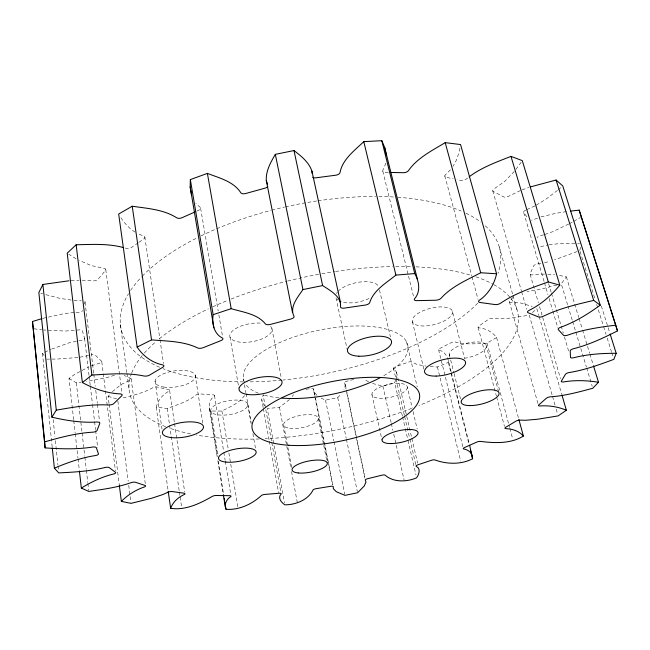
<?xml version="1.0" encoding="UTF-8"?>
<svg xmlns="http://www.w3.org/2000/svg" width="650" height="650" viewBox="0 0 650 650"><rect width="100%" height="100%" fill="white"/><g stroke="black" fill="none" stroke-linecap="round" stroke-linejoin="round"><path stroke-width="0.49" stroke-dasharray="3.25 2.44" d="M217.189 456.674L209.276 407.753C208.78 403.284 210.576 398.799 214.224 396.11A2.901 1.105 -9.4 0 0 212.859 394.818L200.168 393.949A2.925 1.113 -9.1 0 0 196.194 394.891C187.817 401.741 177.117 404.771 167.139 408.501L156.195 407.111C157.926 400.254 162.768 394.404 169.016 391.137A2.998 1.162 -8.5 0 0 168.537 389.553L157.316 387.067A3.031 1.178 -8.2 0 0 153.067 387.619C143.268 393.144 132.145 395.639 121.322 398.32M263.185 407.591L261.755 399.669L261.885 397.938L263.161 395.33A2.836 1.064 -10.3 0 0 263.096 394.777L271.635 441.659M353.746 379.446L346.978 381.176A2.811 1.048 -12 0 0 344.63 382.809L345.386 385.084L343.923 389.789M396.142 378.958C397.215 375.399 397.312 370.736 393.591 368.672A2.836 1.064 -13 0 1 395.208 366.949L407.948 362.261A2.852 1.073 -13.3 0 1 411.678 362.017L417.202 364.544L426.197 366.096M459.907 148.192L459.257 151.824L456.332 160.257L453.082 166.262M385.921 163.142L382.923 170.138A3.981 2.072 -14.8 0 0 385.418 172.339L388.399 172.404M579.776 250.461L580.702 246.911M84.492 303.997L85.028 302.152A3.64 1.657 -5.9 0 0 84.89 301.299M402.358 415.935L394.656 382.541L395.769 379.852M292.281 396.5L293.467 394.672M521.202 162.207L514.93 170.666M559.561 275.446L566.386 276.916L561.259 283.806L567.686 305.086M514.312 171.397L504.798 181.358L494.179 188.784A3.778 1.812 -17.2 0 0 493.472 191.579L503.563 196.836A3.737 1.763 -17.4 0 0 508.495 196.3L521.202 190.198M109.013 403.341L108.128 396.338L109.858 394.331M321.124 398.084L325.52 400.148L337.724 397.654L341.023 394.014M513.142 297.261L509.746 300.934A3.112 1.235 -15.8 0 0 510.892 302.412L520.479 302.957L532.285 306.434M450.474 169.812L445.51 174.72A3.9 1.958 -16.4 0 0 446.363 177.352L453.148 178.791M112.312 391.666L121.274 384.451L129.984 380.161A3.12 1.243 -7.6 0 0 130.504 378.349L124.191 375.448M557.497 190.409L545.659 199.396L535.73 205.465M558.253 189.768L561.267 187.216M289.486 399.555L279.492 407.298L267.272 408.59L284.481 502.84M532.317 312.585L536.933 308.783L538.891 315.543M467.667 177.986L466.18 179.14A3.867 1.917 -16.7 0 1 460.899 180.432L457.023 179.611M73.645 419.656L69.006 378.406L74.815 374.343L88.969 366.771M138.141 242.864L131.544 247.431A3.876 1.926 -6.8 0 1 126.165 248.3L124.361 247.812M138.962 242.287L143.91 238.867A3.9 1.966 -7.1 0 0 143.739 236.088L137.321 233.488M451.1 371.727C448.866 364.138 448.679 352.373 439.059 350.171A2.901 1.097 -14 0 1 439.839 348.441L451.238 342.656A2.925 1.113 -14.2 0 1 455.244 341.973C465.53 345.02 476.474 343.606 487.021 343.135L496.592 337.569C492.497 331.923 485.867 328.396 478.936 327.844A2.99 1.154 -14.9 0 1 478.798 326.194L488.223 319.499A3.022 1.178 -15.1 0 1 492.351 318.346C504.717 319.702 517.091 317.119 529.246 315.128L552.297 395.549M573.82 221.309L580.491 217.449M534.926 205.904L526.646 209.722M568.717 224.039L552.622 231.717L544.546 234.561M569.579 223.6L572.154 222.276M209.276 407.753L210.096 411.052L221.926 411.052C229.621 406.884 238.639 403.593 243.961 396.289A2.852 1.073 -10.1 0 1 244.749 395.696M52.187 447.005L42.461 353.283L50.651 349.481M196.796 211.128L198.624 210.307A3.981 2.08 -8.7 0 0 200.119 207.293L195.804 203.499M430.129 366.576L437.418 367.006L448.337 362.367L448.004 359.832M577.078 251.574L554.385 259.943M91.504 365.771L99.905 363.098A3.266 1.349 -6.8 0 0 101.514 361.148L95.517 355.379A3.315 1.381 -6.7 0 0 91.325 354.916M51.594 349.115L69.046 342.859L77.984 340.876M537.542 218.14L533.26 219.684A3.591 1.609 -17.5 0 1 531.472 220.123M114.522 375.237L106.34 377.772L86.547 381.493M522.153 189.865L528.799 187.501M372.572 383.476L382.891 386.157L394.656 382.541M543.587 234.845L539.76 235.982A3.469 1.503 -17.2 0 0 537.022 237.567M556.766 285.09L539.906 289.404L527.02 291.598M540.971 216.897L555.766 213.33L566.54 211.607M544.513 262.697L549.656 261.398M42.867 318.354L64.821 313.479L75.099 312.471M540.637 246.667L548.186 244.92M88.619 355.55L78.853 357.411M78.942 340.706L81.819 340.202A3.429 1.471 -6.2 0 0 84.573 338.244L82.42 331.021A3.478 1.511 -6.1 0 0 78.691 329.948L65.163 331.061L43.517 329.989M540.889 263.331L537.258 263.973A3.307 1.373 -16.7 0 0 533.569 266.037L530.156 273.707A3.258 1.341 -16.5 0 0 532.358 274.877L539.256 274.105L546.756 274.121M305.979 389.301L310.903 388.546A2.811 1.048 -11.3 0 1 313.682 389.131L332.865 484.705M549.055 244.782L561.689 243.352L576.672 243.189M69.006 378.406L76.31 382.777L80.966 382.192M77.87 357.516L57.509 359.027L46.8 359.141M71.037 280.662L79.097 280.174M76.009 312.423L78.739 312.268A3.599 1.617 -5.9 0 0 82.599 310.464M82.079 280.166L93.153 280.841A3.746 1.771 -6.1 0 0 97.939 279.394L105.389 270.554A3.786 1.82 -6.2 0 0 103.699 268.247L91.097 265.525L79.43 260.463M73.946 300.324L81.226 300.422M577.663 243.222L579.646 243.287M547.747 274.17L554.653 274.812M71.207 300.048L59.735 298.326L43.542 294.06M33.979 328.794L41.608 329.753M108.128 396.338L116.659 398.905M40.731 293.174L42.599 293.759M368.599 381.891L365.349 379.982L364.333 378.592M76.05 258.724L68.786 254.215M135.086 232.123C128.928 228.199 123.817 222.641 120.12 216.369M316.899 395.314L313.82 391.536L313.682 389.131M525.809 210.088A3.632 1.649 -17.5 0 0 523.77 212.802L527.288 217.287M42.461 353.283L44.086 355.477M264.574 405.852L262.421 402.374L261.755 399.669M601.331 306.028L609.822 333.019M580.076 251.428L595.156 299.609M596.659 304.428L603.298 325.634M603.598 326.592L606.011 334.303M607.214 338.162L611.439 351.65M611.739 352.617L613.251 357.435M566.386 276.916L578.752 317.501M579.053 318.467L582.286 329.095M582.587 330.062L589.648 353.251M589.948 354.217L593.182 364.853M567.978 306.053L572.358 320.564M572.65 321.531L575.575 331.199M575.859 332.166L586.381 366.99M586.674 367.957L592.223 386.327M548.608 283.684L551.192 292.394M551.484 293.361L563.282 333.052M564.428 336.919L568.742 351.439M523.77 212.802L544.221 281.938M544.513 282.912L547.966 294.596M549.12 298.496L552.581 310.18M552.866 311.155L557.765 327.714M530.148 274.43L538.379 302.689M539.516 306.589L560.519 378.706M539.175 316.509L561.6 393.827M552.573 396.516L555.067 405.243M556.181 409.118L557.57 413.961M492.757 190.848L521.373 290.826M521.658 291.801L526.654 309.27M499.265 246.911L512.736 294.588M513.012 295.555L517.132 310.148M509.356 301.673L537.924 403.479M496.592 337.569L518.619 418.494M444.811 175.849L471.705 275.795M471.973 276.778L478.034 299.309M487.021 343.135L509.6 427.383M509.86 428.366L512.744 439.14M486.029 344.817L498.712 392.226M478.14 327.502L496.397 396.061M496.657 397.036L504.481 426.424M452.449 311.545A20.662 8.369 -14.1 0 1 423.816 325.991A20.662 8.369 -14.1 0 1 420.883 311.789A20.662 8.369 -14.1 0 1 452.449 311.545L464.523 358.28M449.199 354.242L450.426 359.084M450.669 360.051L453.854 372.629M454.098 373.596L461.199 401.651M451.344 372.702L469.129 443.227M448.337 362.367L468.902 444.007M438.587 349.716L462.784 446.648M437.418 367.006L460.72 461.126M382.826 171.251L413.855 297.846M412.376 321.596L423.946 369.33M406.412 341.518L417.211 386.823M407.371 387.294A18.111 6.5 -12.7 0 1 380.933 398.312A18.111 6.5 -12.7 0 1 380.624 386.872A18.111 6.5 -12.7 0 1 407.371 387.294L412.157 407.68M413.067 411.556L417.17 429.032M379.486 290.014L390.423 336.984M396.484 372.133L411.637 437.418M411.864 438.409L417.609 463.133M393.445 368.144L395.728 378.016M395.964 378.999L404.414 415.521M404.641 416.512L409.662 438.23M409.898 439.213L415.838 464.88M402.586 416.918L405.072 427.724M405.299 428.707L407.794 439.514M408.021 440.489L415.951 474.866M382.891 386.157L391.089 422.451M391.316 423.434L392.868 430.3M393.754 434.224L404.178 480.334M371.93 394.542L382.062 440.286M336.017 297.854L347.262 349.895M345.386 385.084L346.223 389.041M346.434 390.033L365.137 478.043M344.63 382.809L345.898 388.765M346.734 392.738L364.886 478.148M337.724 397.654L346.198 438.279M346.409 439.27L357.37 491.782M325.52 400.148L333.824 440.814M334.027 441.805L344.76 494.366M313.82 391.536L314.616 395.501M314.811 396.492L327.738 460.931M327.941 461.923L332.516 484.729M318.281 418.137L323.562 444.503M323.757 445.477L327.283 463.052M271.903 328.567L281.198 377.544M283.749 425.206L292.004 469.259M279.492 407.298L290.786 467.626M291.525 471.583L297.261 502.247M271.814 442.658L280.889 492.529M263.372 408.574L269.108 440.245M269.287 441.236L278.614 492.7M243.401 378.779L243.75 380.762M244.449 384.727L245.846 392.657M246.017 393.648L251.079 422.411M247.666 403.959L251.152 423.743M252.891 433.639L255.848 450.458M230.011 337.114L238.891 388.221M200.631 208.284L218.181 310.944M218.863 314.933L222.609 336.854M221.926 411.052L228.223 448.955M228.889 452.944L237.835 506.797M214.492 395.501L223.665 451.327M223.828 452.327L225.144 460.298M225.306 461.297L230.88 495.186M210.982 411.45L218.067 455.114M210.096 411.052L217.401 456.17M218.213 461.183L223.568 494.26M217.831 460.671L223.161 493.618M195.13 374.969L203.036 424.824M169.626 390.504L174.395 422.638M174.541 423.637L184.681 491.912M144.796 236.86L159.819 338.585M159.965 339.584L163.499 363.512M167.139 408.501L179.246 491.091M179.392 492.082L179.977 496.064M180.123 497.055L181.724 508.007M155.098 380.989L162.021 429.163M156.195 407.111L168.066 490.279M131.138 378.877L145.316 483.852M120.388 324.391L126.831 372.556M126.969 373.555L129.114 389.61M105.779 269.596L121.94 392.933M117.861 401.196L128.213 481.325M128.732 485.331L130.934 502.361M109.135 404.341L119.34 485.379M101.79 361.814L103.171 372.816M103.293 373.815L105.292 389.813M105.422 390.812L115.432 470.819M85.028 302.152L93.681 373.271M93.803 374.27L95.266 386.295M95.753 390.301L97.337 403.317M97.459 404.324L99.531 421.354M84.573 338.244L89.026 375.416M89.147 376.415L90.236 385.458M90.35 386.466L92.397 403.544M92.519 404.552L94.445 420.623M94.567 421.631L95.534 429.666M95.656 430.674L97.703 447.753M76.31 382.777L81.981 432.071M82.095 433.079L84.76 456.219M84.874 457.218L86.263 469.292M86.377 470.299L87.766 482.373M87.88 483.381L88.692 490.417M73.759 420.664L75.116 432.738M75.229 433.745L77.943 457.892M78.057 458.9L79.3 469.974M53.154 419.551L54.949 436.662M55.372 440.692L57.915 464.848M58.021 465.855L58.443 469.885M511.046 298.634A198.185 78.032 -11.7 0 1 418.917 405.543M411.743 408.354A198.185 78.032 -11.7 0 1 265.086 438.75M259.301 438.969A198.185 78.032 -11.7 0 1 196.414 435.053M190.588 433.924A198.185 78.032 -11.7 0 1 169.333 428.066M165.579 426.66A198.185 78.032 -11.7 0 1 131.381 373.807M131.731 372.889A198.185 78.032 -11.7 0 1 143.699 353.819M144.332 353.088A198.185 78.032 -11.7 0 1 156.414 341.25M159.388 338.756A198.185 78.032 -11.7 0 1 208.414 308.848M212.794 306.816A198.185 78.032 -11.7 0 1 228.337 300.146M231.067 299.057A198.185 78.032 -11.7 0 1 286.748 281.263M287.706 281.019A198.185 78.032 -11.7 0 1 320.873 273.894M321.856 273.723A198.185 78.032 -11.7 0 1 334.604 271.627M335.579 271.481A198.185 78.032 -11.7 0 1 392.592 266.557M395.728 266.508A198.185 78.032 -11.7 0 1 412.059 266.687M416.008 266.841A198.185 78.032 -11.7 0 1 471.388 275.397M475.898 276.835A198.185 78.032 -11.7 0 1 492.976 284.156M493.781 284.602A198.185 78.032 -11.7 0 1 510.461 297.903M270.554 326.438A21.409 9.059 -10.2 0 1 252.289 341.656A21.409 9.059 -10.2 0 1 230.425 333.458A21.409 9.059 -10.2 0 1 262.129 323.277M449.719 356.029A19.142 7.134 -14.4 0 1 466.05 343.428A19.142 7.134 -14.4 0 1 486.419 346.613A19.142 7.134 -14.4 0 1 464.262 358.304M368.973 298.529A22.084 9.661 -12.8 0 1 341.088 301.738M337.984 300.178A22.084 9.661 -12.8 0 1 336.911 299.187M336.497 293.54A22.084 9.661 -12.8 0 1 337.423 292.142M338.008 291.444A22.084 9.661 -12.8 0 1 359.19 282.149A22.084 9.661 -12.8 0 1 378.105 285.683M244.587 382.411A83.891 32.727 -11.7 0 1 351.041 326.113A83.891 32.727 -11.7 0 1 382.541 376.407M278.882 397.824A83.891 32.727 -11.7 0 1 263.096 394.842M258.497 393.266A83.891 32.727 -11.7 0 1 245.058 383.281M485.274 225.818A193.529 85.767 -11.7 0 1 497.941 273.349M477.774 303.176A193.529 85.767 -11.7 0 1 282.848 380.047M281.873 380.136A193.529 85.767 -11.7 0 1 247.357 381.883M243.425 381.875A193.529 85.767 -11.7 0 1 163.085 368.664M159.632 367.242A193.529 85.767 -11.7 0 1 128.521 293.719M130.626 290.396A193.529 85.767 -11.7 0 1 141.578 276.892M142.293 276.152A193.529 85.767 -11.7 0 1 197.584 237.607M201.118 235.861A193.529 85.767 -11.7 0 1 215.873 229.125M216.759 228.751A193.529 85.767 -11.7 0 1 270.839 210.421M271.806 210.169A193.529 85.767 -11.7 0 1 284.497 207.066M285.48 206.846A193.529 85.767 -11.7 0 1 317.078 200.923M318.061 200.777A193.529 85.767 -11.7 0 1 375.773 196.479M378.844 196.495A193.529 85.767 -11.7 0 1 393.859 197.015M397.751 197.267A193.529 85.767 -11.7 0 1 461.134 211.014M465.961 213.208A193.529 85.767 -11.7 0 1 480.683 222.056M218.043 414.854A18.785 6.931 -9.8 0 0 247.682 405.779A18.785 6.931 -9.8 0 0 222.129 402.196A18.785 6.931 -9.8 0 0 218.043 414.854M163.662 387.034A20.377 8.06 -8.6 0 0 195.357 377.057A20.377 8.06 -8.6 0 0 166.725 372.613A20.377 8.06 -8.6 0 0 163.662 387.034M289.746 428.285A17.631 6.167 -11.1 0 0 318.053 419.811A17.631 6.167 -11.1 0 0 295.181 416.674A17.631 6.167 -11.1 0 0 289.746 428.285"/><path stroke-width="0.97" d="M191.523 195.032L190.166 186.924L190.336 179.595L207.391 173.388C219.188 178.002 233.594 181.399 240.809 192.757A4.014 2.129 -10.2 0 0 245.806 193.481L264.834 188.207A4.014 2.137 -10.9 0 0 267.8 186.379M52.292 448.012L54.389 468.171C67.616 462.597 81.274 457.689 95.517 455.544A3.575 1.227 -7.5 0 0 98.426 453.781L96.362 447.801A3.632 1.268 -7.4 0 0 92.528 447.054C76.838 449.556 60.873 448.931 45.086 447.891L44.696 441.87C60.483 437.336 76.529 433.095 92.999 432.161A3.754 1.357 -7.3 0 0 97.053 430.479L99.775 423.353A3.802 1.397 -7.3 0 0 96.809 422.029C81.697 422.996 66.601 420.558 51.911 417.186L56.282 410.15C73.588 407.152 91.13 404.024 108.769 404.991A3.924 1.495 -7.4 0 0 113.791 403.569L121.769 395.769A3.965 1.536 -7.5 0 0 120.071 393.884C106.811 393.242 94.006 388.789 82.363 382.582L91.894 375.074C109.216 374.083 126.896 372.401 144.032 376.009A4.062 1.625 -8 0 0 149.671 375.05L162.809 367.25A4.095 1.666 -8.2 0 0 162.711 364.894C152.173 362.789 143.024 355.964 137.142 347.092L151.539 339.877C166.993 341.217 183.381 341.063 197.632 347.945A4.16 1.739 -9.1 0 0 203.361 347.62L220.789 340.665A4.184 1.763 -9.4 0 0 222.454 338.024C213.826 333.921 211.819 323.302 213.143 314.681L231.197 308.661C242.905 312.26 257.319 313.771 265.428 323.944A4.217 1.804 -10.6 0 0 270.619 324.358L290.664 319.077A4.225 1.812 -11.1 0 0 294.011 316.404C289.217 306.849 297.895 297.107 302.941 289.575L322.611 285.561C330.046 290.534 341.591 296.376 340.519 306.914A4.217 1.812 -12.4 0 0 344.573 308.076L365.032 305.102A4.217 1.804 -12.9 0 0 369.688 302.673C373.539 290.079 386.303 283.034 395.882 275.096L414.741 273.585C419.144 281.19 420.932 291.793 414.497 298.846A4.176 1.755 -14 0 0 416.991 300.633L435.598 300.235A4.16 1.731 -14.4 0 0 441.009 298.293C451.628 286.39 466.863 280.061 480.691 272.748L496.576 273.78C494.309 284.326 488.337 294.166 479.343 300.276A4.087 1.657 -15.2 0 0 480.09 302.494L495.016 304.558A4.054 1.625 -15.5 0 0 500.573 303.233C514.995 293.231 531.952 287.82 548.324 281.938L559.804 285.139C551.314 295.401 541.149 304.533 529.076 310.367A3.957 1.527 -15.9 0 0 528.182 312.78L538.338 316.867A3.916 1.487 -16 0 0 543.481 316.209C559.309 308.433 576.623 304.419 593.694 300.406L600.234 305.191C587.949 314.039 574.949 322.205 560.601 327.267A3.794 1.389 -16.1 0 0 558.342 329.656L563.404 335.173A3.746 1.349 -16.1 0 0 567.742 335.14C583.164 329.574 599.503 327.169 615.712 325.171L617.5 330.891C603.371 338.016 588.916 344.858 573.503 348.717A3.616 1.259 -16 0 0 570.229 350.911L570.472 357.248A3.567 1.227 -15.9 0 0 573.779 357.736C587.608 354.152 601.965 353.308 616.192 353.275L610.122 333.986M469.625 445.185L472.623 458.762C461.191 464.709 446.997 464.327 435.053 459.997A2.949 0.886 -12.9 0 0 431.218 460.354L417.918 464.807A2.941 0.878 -12.7 0 0 416.187 466.302C421.102 468.366 418.966 474.549 416.626 477.815C407.006 482.024 393.486 482.56 385.223 475.239A2.917 0.861 -12.2 0 0 381.826 475.223L367.786 478.676A2.909 0.861 -12 0 0 365.308 480.131L365.983 481.999L364.276 485.973L357.581 492.773L344.963 495.357L336.31 491.709L333.312 488.694L333.263 486.696A2.909 0.861 -11.4 0 0 330.444 486.33L316.184 488.67A2.917 0.861 -11.2 0 0 313.048 490.027C308.067 499.972 295.49 504.904 284.846 504.823C281.401 502.694 277.339 497.689 281.117 493.984A2.941 0.878 -10.6 0 0 278.964 493.277L265.029 494.406A2.958 0.886 -10.4 0 0 261.341 495.593C251.908 504.229 238.964 510.274 226.005 509.299C223.925 504.587 226.436 499.159 230.742 496.698A3.006 0.91 -9.9 0 0 229.385 495.682L216.344 495.495A3.031 0.918 -9.7 0 0 212.225 496.446C199.721 503.612 185.331 510.616 170.641 508.316L168.204 491.278M616.192 353.275L613.852 359.361C599.332 364.723 584.651 370.086 569.294 372.507A3.445 1.146 -15.6 0 0 565.378 374.408L561.421 381.022A3.396 1.113 -15.4 0 0 563.623 381.916C575.153 379.974 586.966 380.437 598.488 382.241L593.483 365.82M170.641 508.316C172.892 501.946 178.319 497.242 184.324 494.479A3.112 0.959 -9.2 0 0 183.885 493.179L172.388 491.579A3.144 0.975 -9 0 0 167.984 492.221L162.906 494.536L151.515 498.298L131.064 503.36L121.355 501.386L119.34 485.379M69.022 280.784L42.884 284.464L38.854 292.581L51.911 417.186M340.511 302.648L311.967 171.259C309.002 162.305 301.234 156.089 293.995 150.556L275.324 154.351C270.676 162.289 265.752 171.039 266.289 180.537L292.484 312.439M598.488 382.241L592.808 388.261C578.923 391.942 564.931 395.891 550.534 396.793A3.274 1.048 -15 0 0 546.293 398.32L538.907 404.787A3.234 1.024 -14.8 0 0 539.996 405.974C548.966 405.299 558.09 406.738 566.369 410.256L558.122 415.902L537.452 419.258L525.59 420.266L520.081 420.119A3.136 0.975 -14.4 0 0 515.783 421.257L505.749 427.261A3.104 0.959 -14.2 0 0 505.806 428.634C512.298 428.821 519.033 431.039 523.396 436.044C510.859 443.893 494.975 443.178 480.748 441.439A3.031 0.918 -13.7 0 0 476.604 442.179L464.62 447.493A3.006 0.91 -13.5 0 0 463.734 448.971C467.634 449.564 471.242 452.034 472.339 455.967M121.355 501.386C127.766 494.878 135.704 489.913 144.357 486.972A3.242 1.032 -8.5 0 0 144.95 485.436L135.744 482.357A3.283 1.056 -8.4 0 0 131.243 482.609C117.577 487.451 103.09 489.344 88.806 491.424L81.339 488.085L79.414 470.974M123.459 247.569C108.095 243.401 91.886 244.432 76.139 244.782L67.202 253.175L82.363 382.582M417.381 279.248L384.662 147.412L381.818 140.701L363.789 141.627C354.567 150.524 342.526 159.258 340.007 172.599A4.006 2.129 -13.3 0 1 335.652 175.224L316.127 177.783A4.014 2.137 -12.6 0 1 312.707 177.247M469.154 176.824C481.601 167.399 496.6 162.069 510.989 156.366L522.291 160.631L559.804 285.139M81.339 488.085C91.374 481.878 102.188 476.759 113.701 473.98A3.404 1.121 -7.9 0 0 115.424 472.274L109.354 467.699A3.453 1.146 -7.8 0 0 105.024 467.488C89.911 471.299 74.263 472.136 58.76 472.907L54.389 468.171M496.576 273.78L460.558 144.552L445.201 142.651C432.096 150.572 417.446 157.82 408.428 170.674A3.957 2.047 -15.3 0 1 403.317 172.705L390.39 172.445M194.959 211.949L182.154 217.669A3.965 2.056 -8.2 0 1 176.67 217.791C163.516 209.389 147.274 208.447 132.226 206.237L118.666 214.029L137.142 347.092M45.086 447.891L32.5 321.498L41.925 318.638M530.701 186.826L556.108 180.026L562.77 185.941L600.234 305.191M570.44 211.079L579.174 210.137L615.712 325.171M266.289 180.537L267.597 184.299M617.5 330.891L579.174 210.137M556.108 180.026L593.694 300.406M510.989 156.366L548.324 281.938M561.884 394.794L566.369 410.256M445.201 142.651L480.691 272.748M518.887 419.469L523.396 436.044M470.397 449.906L472.623 458.762M381.818 140.701L414.741 273.585M363.789 141.627L395.882 275.096M384.662 147.412L386.384 155.439M293.995 150.556L322.611 285.561M275.324 154.351L302.941 289.575M207.391 173.388L231.197 308.661M190.336 179.595L213.143 314.681M190.166 186.924L213.874 327.876M224.217 498.274L224.543 500.273M224.868 502.279L225.193 504.286M225.518 506.293L226.005 509.299M223.324 494.618L225.266 506.594M132.226 206.237L151.539 339.877M76.139 244.782L91.894 375.074M42.884 284.464L56.282 410.15M32.5 321.498L44.696 441.87M311.967 171.259L312.049 173.257M380.778 377.374A83.891 32.727 -11.7 0 1 281.921 398.101M288.86 445.258A85.402 30.03 -11.7 0 0 419.469 398.507A85.402 30.03 -11.7 0 0 299.162 390.544A85.402 30.03 -11.7 0 0 288.86 445.258M469.666 405.592A19.476 6.532 -14.1 0 0 499.062 393.9A19.476 6.532 -14.1 0 0 471.697 393.534A19.476 6.532 -14.1 0 0 469.666 405.592M436.142 376.082A21.052 7.686 -13.8 0 0 465.53 362.172A21.052 7.686 -13.8 0 0 433.517 363.017A21.052 7.686 -13.8 0 0 436.142 376.082M358.898 356.192A22.531 8.905 -12.7 0 0 391.568 341.876A22.531 8.905 -12.7 0 0 358.044 340.6A22.531 8.905 -12.7 0 0 358.898 356.192M247.049 394.371A21.824 8.336 -10.4 0 0 281.808 383.679A21.824 8.336 -10.4 0 0 252.761 379.015A21.824 8.336 -10.4 0 0 247.049 394.371M391.089 443.576A18.411 5.947 -12.6 0 0 418.08 432.908A18.411 5.947 -12.6 0 0 391.032 433.062A18.411 5.947 -12.6 0 0 391.089 443.576M298.204 472.948A17.916 5.639 -11.1 0 0 327.015 464.596A17.916 5.639 -11.1 0 0 303.924 462.174A17.916 5.639 -11.1 0 0 298.204 472.948M225.81 462.069A19.102 6.354 -10 0 0 256.002 453.131A19.102 6.354 -10 0 0 230.165 450.344A19.102 6.354 -10 0 0 225.81 462.069M171.056 437.564A20.759 7.402 -8.9 0 0 203.393 427.741A20.759 7.402 -8.9 0 0 174.387 424.206A20.759 7.402 -8.9 0 0 171.056 437.564"/></g></svg>
